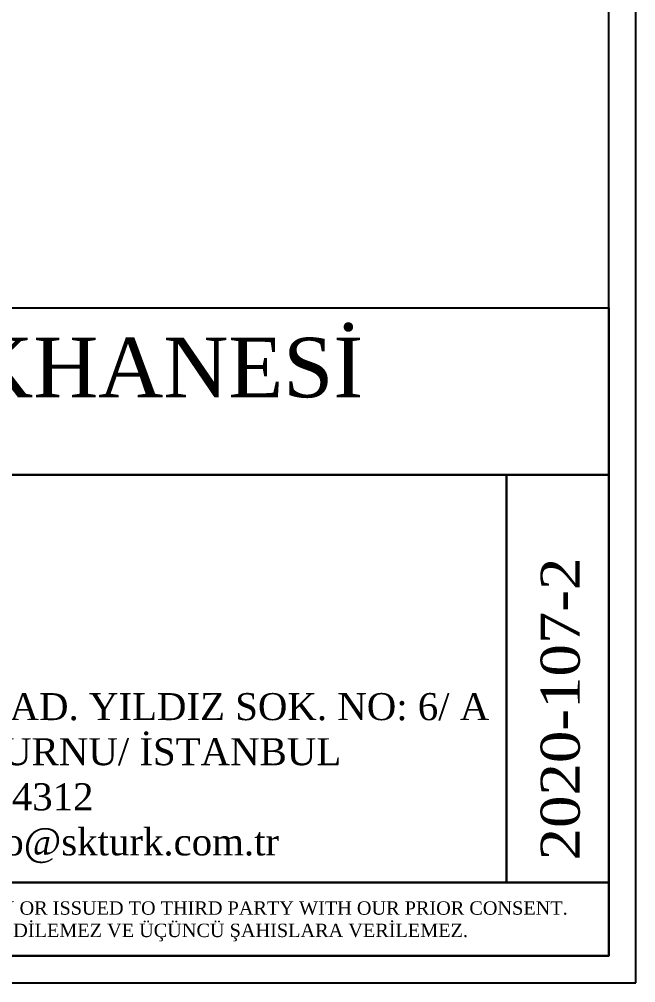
# Model space of a CAD drawing. Header units: millimetres. Extents: x 1025294 to 1031414, y -12734 to -8299.
# Drawn here: x 1031081.4 to 1031311.4, y -12604 to -12244.7 of the extents above; entities that cross this region are included whole.
import ezdxf
from ezdxf.enums import TextEntityAlignment as Align

# ---------------------------------------------------------------- set-up
doc = ezdxf.new("R2010")
doc.units = ezdxf.units.MM
doc.layers.add('Sktürk ANTET', color=7, linetype='Continuous')
doc.styles.add('CGOMEGA', font='times.ttf', dxfattribs={"height": 15})

msp = doc.modelspace()

# ---------------------------------------------------------------- linework, layer by layer
for points in [[(1025456.39, -12603.98), (1031311.39, -12603.98), (1031311.39, -8428.98), (1025456.39, -8428.98)], [(1025466.39, -12593.98), (1031301.39, -12593.98), (1031301.39, -8438.98), (1025466.39, -8438.98)]]:
    msp.add_lwpolyline(points, close=True)
at = {"layer": 'Sktürk ANTET'}
for points in [[(1030502.84, -12352.3), (1031301.39, -12352.3), (1031301.39, -12414.59), (1030502.84, -12414.59)], [(1030847.93, -12414.59), (1031263.12, -12414.59), (1031263.12, -12566.57), (1030847.93, -12566.57)], [(1031263.12, -12414.59), (1031301.39, -12414.59), (1031301.39, -12566.57), (1031263.12, -12566.57)], [(1030502.84, -12566.57), (1031301.39, -12566.57), (1031301.39, -12593.98), (1030502.84, -12593.98)]]:
    msp.add_lwpolyline(points, close=True, dxfattribs=at)

# ---------------------------------------------------------------- texts
at = {"layer": 'Sktürk ANTET', "style": 'CGOMEGA'}
msp.add_text('TAŞYAPI | BURSA | İŞÇİ YEMEKHANESİ', height=22.2361, dxfattribs=at).set_placement((1030902.11, -12385.65), align=Align.CENTER)
at = {"layer": 'Sktürk ANTET', "style": 'CGOMEGA', "width": 1.1}
msp.add_text('2020-107-2', height=14.569, rotation=90, dxfattribs=at).set_placement((1031290.5, -12558.37))
at = {"layer": 'Sktürk ANTET', "attachment_point": 5, "style": 'CGOMEGA'}
for s, insert, char_height, width in [('MALTEPE MAH. DAVUTPAŞA CAD. YILDIZ SOK. NO: 6/ A\\PDAVUTPAŞA/ ZEYTİNBURNU/ İSTANBUL\\Pp: 0212 909 4312\\Pw: skturk.com.tr | e: info@skturk.com.tr', (1031055.52, -12527.89), 10.0863, 474.4046), ("THIS DRAWING REMAINS THE PROPERTY OF {\\fTimes New Roman|b0|i0|c162|p18;SKTÜRK ENDÜSTRİYEL MUTFAK SAN. VE TİC. LTD. ŞTİ. }AND MAY ONLY BE COPIED COMPLETELY OR PARTY OR ISSUED TO THIRD PARTY WITH OUR PRIOR CONSENT.\\PBU RESİM {\\fTimes New Roman|b0|i0|c162|p18;SKTÜRK ENDÜSTRİYEL MUTFAK SAN. VE TİC. LTD. ŞTİ.'NİN }MALI OLUP YAZILI İZİN OLMADIKÇA KISMEN VEYA TAMAMEN KOPYA EDİLEMEZ VE ÜÇÜNCÜ ŞAHISLARA VERİLEMEZ.", (1030906.83, -12581.1), 5, 796.0812)]:
    msp.add_mtext(s, dxfattribs=dict(at, insert=insert, char_height=char_height, width=width))

doc.saveas('drawing.dxf')
